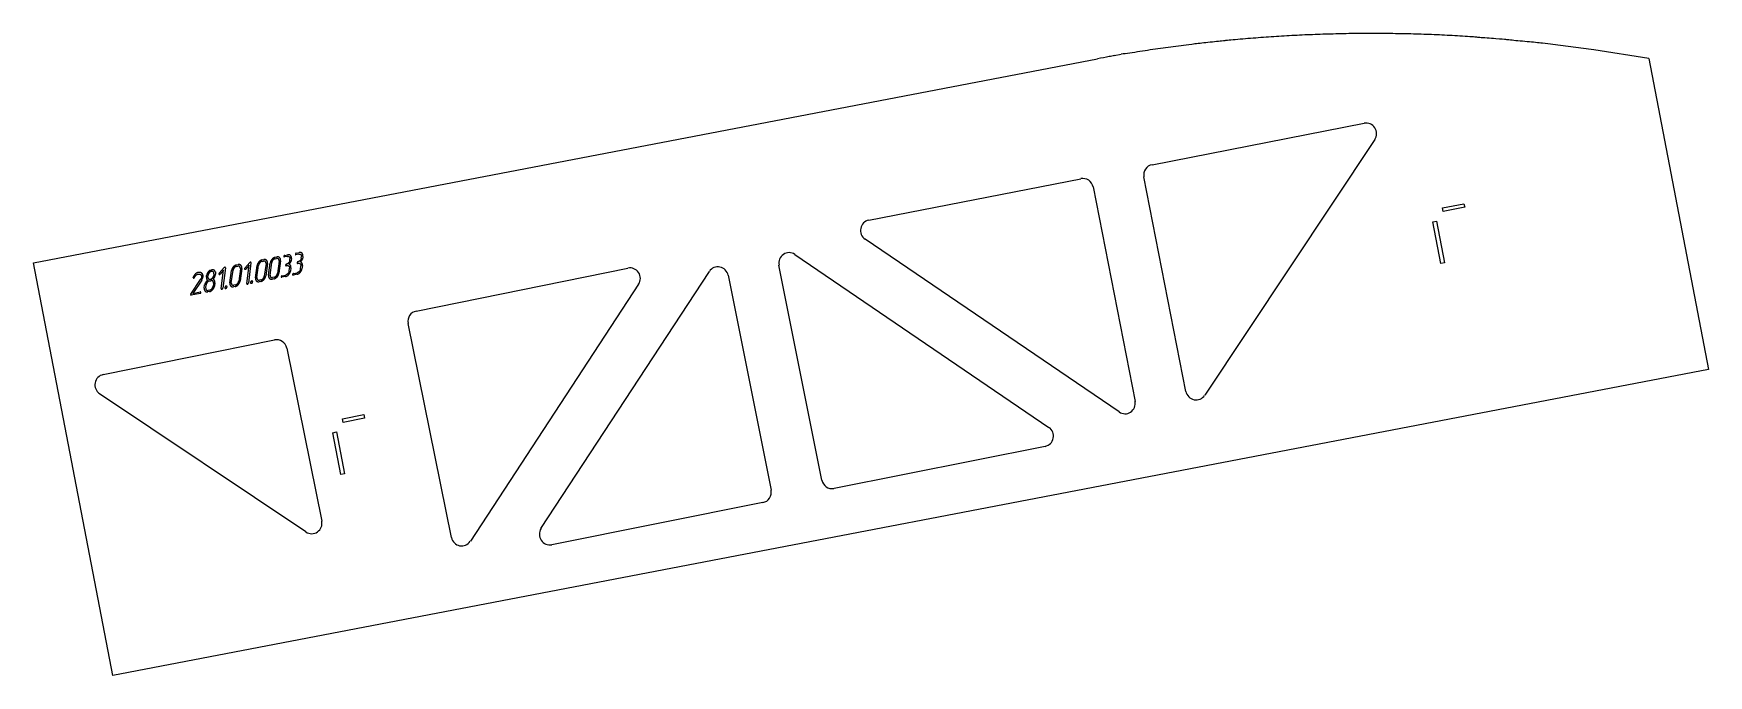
# Model space of a CAD drawing. Header units: millimetres. Extents: x 3 to 1597, y 52 to 663.
import ezdxf

# ---------------------------------------------------------------- set-up
doc = ezdxf.new("R2010")
doc.units = ezdxf.units.MM
doc.linetypes.add('K5LT_BASIC', pattern=[0])
doc.layers.add('Engraving', color=7, linetype='Continuous')

msp = doc.modelspace()

# ---------------------------------------------------------------- linework, layer by layer
at = {"color": 143, "linetype": 'K5LT_BASIC', "lineweight": 25, "true_color": 0x33acca}
for p, q in [((3.2, 444.5), (1015.5, 638.7)), ((1031.4, 641.8), (1037.8, 643)), ((1539.9, 639.1), (1487.5, 647.1)), ((1539.9, 639.1), (1596.7, 343)), ((1067.4, 537.9), (1269.1, 577.3)), ((1279.2, 561.9), (1117.4, 318.4)), ((1099.5, 322.1), (1059.6, 526.2)), ((797.9, 485.2), (999.7, 524.6)), ((1011.3, 516.7), (1051.2, 312.6)), ((1343.7, 496.9), (1364.1, 500.8)), ((1344.3, 493.5), (1343.7, 496.9)), ((1364.8, 497.4), (1344.3, 493.5)), ((1364.1, 500.8), (1364.8, 497.4)), ((1334.5, 483.6), (1337.9, 484.3)), ((1342.2, 443.9), (1334.5, 483.6)), ((1337.9, 484.3), (1345.6, 444.5)), ((1036, 302.5), (794.3, 467)), ((727.5, 452.5), (969.2, 287.9)), ((78.6, 51.7), (3.2, 444.5)), ((367.4, 398.6), (568.7, 439.5)), ((486, 191.6), (646.2, 436.3)), ((664.1, 432.6), (704.9, 228)), ((753.2, 237.6), (712.4, 442.3)), ((1345.6, 444.5), (1342.2, 443.9)), ((578.9, 424.1), (418.8, 179.4)), ((400.9, 183), (359.6, 386.8)), ((69.6, 338.1), (232.4, 371.1)), ((244.1, 363.3), (277.5, 198.6)), ((1596.7, 343), (78.6, 51.7)), ((262.4, 188.3), (66.1, 319.9)), ((297.2, 296.1), (317.6, 300)), ((297.8, 292.6), (297.2, 296.1)), ((318.2, 296.6), (297.8, 292.6)), ((317.6, 300), (318.2, 296.6)), ((288, 282.8), (291.4, 283.5)), ((295.7, 243), (288, 282.8)), ((291.4, 283.5), (299.1, 243.7)), ((965.7, 269.8), (764.8, 229.8)), ((299.1, 243.7), (295.7, 243)), ((697.1, 216.3), (496.2, 176.2))]:
    msp.add_line(p, q, dxfattribs=at)
msp.add_arc((369.4, 388.8), 10, 101.4821, 191.4641, dxfattribs=at)
for centre, major_axis, start_param, end_param in [((1271.1, 567.5), (-1.88, 9.82), 3.928765, 6.286735), ((1069.3, 528.1), (1.88, -9.82), 3.145142, 4.715938), ((1001.6, 514.8), (-1.88, 9.82), 4.715938, 6.286735), ((799.8, 475.3), (1.88, -9.82), 3.145142, 5.503111), ((722.1, 444.2), (1.88, -9.82), 2.361518, 4.719488), ((570.7, 429.7), (-1.88, 9.82), 3.935864, 6.293833), ((654.4, 430.7), (1.88, -9.82), 1.577895, 3.935864), ((234.4, 361.3), (-1.88, 9.82), 4.723037, 6.293833), ((71.5, 328.3), (1.88, -9.82), 3.152241, 5.51021), ((1109.2, 324), (-1.88, 9.82), 1.574346, 3.928765), ((1041.5, 310.8), (-1.88, 9.82), 2.361518, 4.715938), ((963.7, 279.6), (-1.88, 9.82), 3.148691, 5.503111), ((695.2, 226.1), (-1.88, 9.82), 3.148691, 4.719488), ((762.8, 239.6), (1.88, -9.82), 4.719488, 6.290284), ((267.8, 196.6), (-1.88, 9.82), 2.368617, 4.723037), ((494.3, 186), (1.88, -9.82), 3.935864, 6.290284), ((410.5, 185), (-1.88, 9.82), 1.581444, 3.935864)]:
    msp.add_ellipse(centre, major_axis=major_axis, ratio=0.985352, start_param=start_param, end_param=end_param, dxfattribs=at)
for points, knots in [([(1487.5, 647.1), (1484.3, 647.6), (1477.8, 648.6), (1468.1, 649.9), (1458.3, 651.2), (1448.6, 652.4), (1439.5, 653.5), (1425.4, 654.9), (1404.9, 656.7), (1405.8, 656.9), (1396.1, 657.7), (1375.5, 659.1), (1376.4, 659.3), (1370.1, 659.7), (1357, 660.6), (1340.7, 661.4), (1321, 662.2), (1301.3, 662.6), (1281.6, 662.8), (1261.9, 662.8), (1242.2, 662.4), (1222.5, 661.8), (1206.1, 661.1), (1193, 660.3), (1183.1, 659.7), (1173.3, 659.1), (1163.5, 658.3), (1153.6, 657.5), (1143.9, 656.6), (1137.1, 656), (1136.4, 655.8), (1117.5, 653.9), (1104.7, 652.4), (1094.9, 651.2), (1085.1, 649.9), (1075.4, 648.6), (1065.6, 647.1), (1055.8, 645.7), (1046.6, 644), (1040.5, 643.4), (1037.8, 643)], [0, 0, 0, 0, 0.976708, 1.955132, 2.931972, 3.91221, 4.890857, 5.871232, 6.848368, 7.825571, 8.80449, 9.785123, 10.765817, 11.74492, 12.72408, 14.680916, 16.637959, 18.600156, 20.559232, 22.515179, 24.476258, 26.435833, 28.393891, 29.375452, 30.357045, 31.337012, 32.315356, 33.295379, 34.275428, 35.2555, 36.235594, 37.214055, 38.195837, 39.174329, 40.156141, 41.134653, 42.116488, 43.096676, 44.078803, 44.916074, 44.916074, 44.916074, 44.916074]), ([(1031.4, 641.8), (1029.8, 641.5), (1024.6, 640.2), (1019.2, 639.4), (1015.5, 638.7)], [45.55699, 45.55699, 45.55699, 45.55699, 46.038497, 47.170951, 47.170951, 47.170951, 47.170951])]:
    msp.add_open_spline(points, degree=3, knots=knots, dxfattribs=at)
at = {"layer": 'Engraving', "color": 143, "linetype": 'K5LT_BASIC', "lineweight": 25, "true_color": 0x33acca}
for p, q in [((220.8, 447.3), (222.2, 447.6)), ((233, 448.3), (234.4, 448.6)), ((233.2, 449.8), (234.6, 450.1)), ((238.2, 446.4), (236.6, 434.5)), ((244.8, 450.6), (242, 450.1)), ((242.2, 451.6), (245, 452.1)), ((247, 446.7), (247.2, 448.2)), ((248.3, 446.2), (248.1, 445.9)), ((248.4, 447), (248.3, 446.5)), ((248.3, 446.5), (248.3, 446.2)), ((248.6, 448.5), (248.4, 447)), ((255.7, 452.8), (252.9, 452.2)), ((253.1, 453.7), (255.9, 454.3)), ((257.9, 448.9), (258.1, 450.4)), ((259.2, 448.4), (259, 448.1)), ((259.3, 449.2), (259.2, 448.7)), ((259.2, 448.7), (259.2, 448.4)), ((259.5, 450.6), (259.3, 449.2)), ((155.1, 430.6), (155.1, 430.9)), ((167.7, 431), (167.9, 432.5)), ((169.1, 431.3), (169.3, 432.8)), ((171, 437.2), (171.8, 437.5)), ((171.8, 437.5), (172.2, 437.7)), ((172.2, 437.7), (172.7, 437.8)), ((174.9, 433.9), (174.7, 432.4)), ((176.3, 434.2), (176.1, 432.7)), ((176.2, 435.8), (176.3, 435.1)), ((176.3, 435.1), (176.3, 434.6)), ((176.3, 434.6), (176.3, 434.2)), ((179.9, 434.7), (184.6, 439.9)), ((184.1, 437.6), (180.7, 433.8)), ((181.8, 420), (184.1, 437.6)), ((185.7, 439.7), (183.2, 420.3)), ((190, 425.3), (191.6, 437.2)), ((191.4, 425.6), (193, 437.5)), ((196.2, 441), (197.6, 441.3)), ((196.4, 442.5), (197.8, 442.8)), ((200, 438.9), (198.4, 427)), ((201.4, 439.1), (199.8, 427.2)), ((204.2, 439.5), (209, 444.8)), ((208.5, 442.4), (205.1, 438.6)), ((206.2, 424.9), (208.5, 442.4)), ((210.1, 444.5), (207.6, 425.1)), ((214.4, 430.1), (216, 442)), ((215.8, 430.4), (217.4, 442.3)), ((220.6, 445.8), (222, 446.1)), ((224.4, 443.7), (222.8, 431.8)), ((225.8, 444), (224.2, 432.1)), ((226.9, 432.6), (228.5, 444.5)), ((228.3, 432.9), (229.8, 444.8)), ((232.1, 430.7), (230.7, 430.5)), ((236.8, 446.2), (235.2, 434.3)), ((242.9, 431.4), (239.4, 430.7)), ((239.6, 432.2), (243.1, 432.9)), ((244.3, 441.8), (243.6, 441.7)), ((246.3, 436.4), (246.7, 439.4)), ((248.1, 439.7), (247.7, 436.7)), ((253.8, 433.6), (250.3, 432.9)), ((250.5, 434.4), (254, 435.1)), ((255.2, 444), (254.5, 443.9)), ((257.2, 438.6), (257.6, 441.6)), ((259, 441.9), (258.6, 438.9)), ((152.8, 414.7), (162.1, 428.6)), ((161.6, 415.3), (153.3, 413.7)), ((163.2, 428), (154.8, 415.4)), ((154.8, 415.4), (161.8, 416.8)), ((162.1, 428.6), (162.5, 429.2)), ((162.5, 429.2), (162.8, 429.8)), ((165.6, 420.5), (166, 423.4)), ((167, 420.7), (167.4, 423.7)), ((170.6, 417.1), (169.2, 416.8)), ((170.8, 418.6), (169.4, 418.3)), ((170.6, 427.2), (172, 427.5)), ((174.4, 425.1), (174, 422.1)), ((175.8, 425.4), (175.4, 422.4)), ((195, 421.9), (193.6, 421.7)), ((195.2, 423.4), (193.8, 423.2)), ((219.4, 426.8), (218, 426.5)), ((219.6, 428.3), (218.2, 428)), ((231.9, 429.2), (230.5, 429))]:
    msp.add_line(p, q, dxfattribs=at)
for points in [[(220.8, 447.3), (219, 447), (217.6, 445.4)], [(224.9, 446.9), (223.9, 447.9), (222.2, 447.6)], [(225.8, 444), (226, 445.8), (224.9, 446.9)], [(230.1, 447.9), (228.7, 446.3), (228.5, 444.5)], [(230.9, 447), (230, 446), (229.8, 444.8)], [(233.2, 449.8), (231.5, 449.4), (230.1, 447.9)], [(233, 448.3), (231.9, 448.1), (230.9, 447)], [(236.3, 448.1), (235.6, 448.8), (234.4, 448.6)], [(237.4, 449.4), (236.3, 450.4), (234.6, 450.1)], [(236.8, 446.2), (237, 447.4), (236.3, 448.1)], [(238.2, 446.4), (238.5, 448.3), (237.4, 449.4)], [(241.6, 451.2), (241.4, 450.9), (241.4, 450.7)], [(241.4, 450.7), (241.4, 450.4), (241.5, 450.2)], [(241.5, 450.2), (241.7, 450), (242, 450.1)], [(242.2, 451.6), (241.8, 451.5), (241.6, 451.2)], [(244.8, 450.6), (246, 450.9), (246.7, 450.2)], [(247.8, 451.4), (246.7, 452.5), (245, 452.1)], [(247, 446.7), (246.8, 445.5), (245.9, 444.4)], [(246.7, 450.2), (247.3, 449.4), (247.2, 448.2)], [(248.6, 448.5), (248.8, 450.4), (247.8, 451.4)], [(252.5, 453.3), (252.3, 453), (252.3, 452.8)], [(252.3, 452.8), (252.3, 452.6), (252.4, 452.3)], [(252.4, 452.3), (252.6, 452.2), (252.9, 452.2)], [(253.1, 453.7), (252.8, 453.7), (252.5, 453.3)], [(256.8, 446.6), (255.9, 445.6), (254.7, 445.4)], [(255.7, 452.8), (256.9, 453), (257.6, 452.3)], [(258.7, 453.6), (257.6, 454.6), (255.9, 454.3)], [(257.9, 448.9), (257.7, 447.6), (256.8, 446.6)], [(257.3, 445.4), (258.2, 446.3), (258.6, 447.1)], [(257.6, 452.3), (258.2, 451.6), (258.1, 450.4)], [(258.6, 447.1), (259, 447.6), (259, 448.1)], [(259.5, 450.6), (259.7, 452.5), (258.7, 453.6)], [(157.3, 434), (156, 432.8), (155.1, 430.9)], [(155.1, 430.6), (155, 430.3), (155.2, 430.1)], [(156.1, 430.2), (156.3, 430.4), (156.4, 430.6)], [(156.4, 430.6), (157.1, 432.1), (158, 432.9)], [(160, 435.3), (158.5, 435), (157.3, 434)], [(158, 432.9), (158.9, 433.6), (159.9, 433.8)], [(159.9, 433.8), (160.6, 433.9), (161.2, 433.8)], [(163.4, 434.5), (162, 435.7), (160, 435.3)], [(161.2, 433.8), (161.8, 433.6), (162.3, 433.2)], [(162.3, 433.2), (163.3, 432.4), (163.1, 430.9)], [(163.1, 430.9), (163, 430.4), (162.8, 429.8)], [(164.5, 431.2), (164.8, 433.3), (163.4, 434.5)], [(164.1, 429.7), (164.4, 430.5), (164.5, 431.2)], [(167.7, 431), (167.6, 430), (167.9, 429.1)], [(169.5, 435.9), (168.1, 434.3), (167.9, 432.5)], [(169.1, 431.3), (168.9, 430), (169.6, 429.3)], [(170.4, 435.1), (169.5, 434), (169.3, 432.8)], [(171, 437.2), (170.2, 436.7), (169.5, 435.9)], [(172.5, 436.3), (171.3, 436.1), (170.4, 435.1)], [(174.3, 435.8), (173.6, 436.5), (172.5, 436.3)], [(175.5, 437.1), (174.4, 438.1), (172.7, 437.8)], [(173.5, 430.1), (174.5, 431.1), (174.7, 432.4)], [(174.1, 428.9), (174.9, 429.7), (175.4, 430.7)], [(174.9, 433.9), (175, 435.1), (174.3, 435.8)], [(175.4, 430.7), (175.9, 431.6), (176.1, 432.7)], [(176.2, 435.8), (176, 436.6), (175.5, 437.1)], [(179.9, 434.7), (179.6, 434.2), (179.6, 434.1)], [(179.6, 434.1), (179.5, 433.8), (179.7, 433.6)], [(179.7, 433.6), (179.9, 433.4), (180.2, 433.5)], [(180.2, 433.5), (180.5, 433.5), (180.7, 433.8)], [(185.1, 440.2), (184.8, 440.2), (184.6, 439.9)], [(185.6, 440.1), (185.4, 440.3), (185.1, 440.2)], [(185.7, 439.7), (185.8, 440), (185.6, 440.1)], [(193.2, 440.6), (191.8, 439), (191.6, 437.2)], [(194.1, 439.7), (193.2, 438.7), (193, 437.5)], [(196.4, 442.5), (194.6, 442.1), (193.2, 440.6)], [(196.2, 441), (195, 440.8), (194.1, 439.7)], [(199.4, 440.8), (198.7, 441.5), (197.6, 441.3)], [(200.5, 442.1), (199.5, 443.1), (197.8, 442.8)], [(200, 438.9), (200.1, 440.1), (199.4, 440.8)], [(201.4, 439.1), (201.6, 441), (200.5, 442.1)], [(204.2, 439.5), (204, 439.1), (204, 438.9)], [(204, 438.9), (203.9, 438.6), (204.1, 438.4)], [(204.1, 438.4), (204.3, 438.3), (204.6, 438.3)], [(204.6, 438.3), (204.8, 438.4), (205.1, 438.6)], [(209.5, 445.1), (209.2, 445), (209, 444.8)], [(210, 445), (209.8, 445.1), (209.5, 445.1)], [(210.1, 444.5), (210.2, 444.8), (210, 445)], [(215.8, 430.4), (215.6, 429.2), (216.4, 428.5)], [(217.6, 445.4), (216.2, 443.8), (216, 442)], [(218.5, 444.6), (217.6, 443.5), (217.4, 442.3)], [(220.6, 445.8), (219.4, 445.6), (218.5, 444.6)], [(221.7, 429.5), (222.6, 430.5), (222.8, 431.8)], [(223.8, 445.6), (223.1, 446.3), (222, 446.1)], [(222.5, 428.7), (223.9, 430.2), (224.2, 432.1)], [(224.4, 443.7), (224.5, 444.9), (223.8, 445.6)], [(226.9, 432.6), (226.6, 430.7), (227.7, 429.7)], [(228.3, 432.9), (228.1, 431.7), (228.8, 431)], [(228.8, 431), (229.6, 430.2), (230.7, 430.5)], [(231.9, 429.2), (233.6, 429.6), (235, 431.1)], [(232.1, 430.7), (233.2, 431), (234.1, 432)], [(234.1, 432), (235.1, 433), (235.2, 434.3)], [(235, 431.1), (236.4, 432.7), (236.6, 434.5)], [(239.1, 431.8), (238.9, 431.5), (238.8, 431.3)], [(238.8, 431.3), (238.8, 431.1), (238.9, 430.8)], [(238.9, 430.8), (239.1, 430.7), (239.4, 430.7)], [(239.6, 432.2), (239.3, 432.2), (239.1, 431.8)], [(242.9, 431.4), (244.7, 431.8), (246.1, 433.3)], [(243.2, 442.8), (243, 442.5), (243, 442.3)], [(243, 442.3), (243, 442), (243.1, 441.8)], [(243.1, 441.8), (243.3, 441.6), (243.6, 441.7)], [(245.2, 434.2), (244.3, 433.2), (243.1, 432.9)], [(243.8, 443.2), (243.5, 443.1), (243.2, 442.8)], [(245.9, 444.4), (245, 443.4), (243.8, 443.2)], [(244.3, 441.8), (245.5, 442.1), (246.2, 441.4)], [(246.3, 436.4), (246.1, 435.2), (245.2, 434.2)], [(246.1, 433.3), (247.4, 434.9), (247.7, 436.7)], [(246.2, 441.4), (246.9, 440.7), (246.7, 439.4)], [(246.4, 443.2), (247.3, 444.1), (247.7, 445)], [(247.8, 441.9), (247.2, 442.9), (246.4, 443.2)], [(247.7, 445), (248.1, 445.5), (248.1, 445.9)], [(248.1, 439.7), (248.3, 440.9), (247.8, 441.9)], [(250, 434), (249.8, 433.7), (249.7, 433.5)], [(249.7, 433.5), (249.7, 433.2), (249.8, 433)], [(249.8, 433), (250, 432.8), (250.3, 432.9)], [(250.5, 434.4), (250.2, 434.3), (250, 434)], [(253.8, 433.6), (255.6, 433.9), (257, 435.5)], [(254.1, 445), (253.9, 444.6), (253.9, 444.5)], [(253.9, 444.5), (253.9, 444.2), (254, 444)], [(254, 444), (254.2, 443.8), (254.5, 443.9)], [(256.1, 436.3), (255.2, 435.3), (254, 435.1)], [(254.7, 445.4), (254.4, 445.3), (254.1, 445)], [(255.2, 444), (256.4, 444.2), (257.1, 443.5)], [(257.2, 438.6), (257, 437.4), (256.1, 436.3)], [(257, 435.5), (258.3, 437), (258.6, 438.9)], [(257.1, 443.5), (257.8, 442.8), (257.6, 441.6)], [(258.7, 444.1), (258.2, 445.1), (257.3, 445.4)], [(259, 441.9), (259.2, 443.1), (258.7, 444.1)], [(152.8, 414.7), (152.7, 414.5), (152.7, 414.3)], [(152.7, 414.3), (152.7, 414), (152.8, 413.8)], [(155.2, 430.1), (155.4, 430), (155.7, 430)], [(155.7, 430), (155.9, 430.1), (156.1, 430.2)], [(161.6, 415.3), (161.9, 415.4), (162.2, 415.7)], [(162.2, 416.7), (162.1, 416.9), (161.8, 416.8)], [(162.4, 416.2), (162.4, 416.5), (162.2, 416.7)], [(162.2, 415.7), (162.4, 415.9), (162.4, 416.2)], [(163.2, 428), (163.8, 429), (164.1, 429.7)], [(165.6, 420.5), (165.4, 418.6), (166.5, 417.5)], [(166.9, 425.7), (166.2, 424.6), (166, 423.4)], [(166.5, 417.5), (167.6, 416.5), (169.2, 416.8)], [(168.8, 427.8), (167.6, 426.9), (166.9, 425.7)], [(167, 420.7), (166.9, 419.5), (167.6, 418.8)], [(168.5, 426), (167.6, 424.9), (167.4, 423.7)], [(167.6, 418.8), (168.3, 418.1), (169.4, 418.3)], [(167.9, 429.1), (168.2, 428.3), (168.8, 427.8)], [(170.6, 427.2), (169.4, 427), (168.5, 426)], [(169.6, 429.3), (170.3, 428.6), (171.5, 428.9)], [(170.6, 417.1), (172.3, 417.4), (173.7, 419)], [(170.8, 418.6), (172, 418.8), (172.9, 419.8)], [(171.5, 428.9), (172.6, 429.1), (173.5, 430.1)], [(173.9, 427), (173.2, 427.7), (172, 427.5)], [(172.9, 419.8), (173.8, 420.9), (174, 422.1)], [(173.7, 419), (175.1, 420.5), (175.4, 422.4)], [(174.4, 425.1), (174.5, 426.3), (173.9, 427)], [(175.4, 427.6), (174.9, 428.6), (174.1, 428.9)], [(175.8, 425.4), (175.9, 426.6), (175.4, 427.6)], [(181.8, 420), (181.7, 419.7), (181.9, 419.5)], [(181.9, 419.5), (182.2, 419.4), (182.4, 419.4)], [(182.4, 419.4), (182.7, 419.5), (182.9, 419.7)], [(182.9, 419.7), (183.1, 420), (183.2, 420.3)], [(185.6, 421.8), (185.3, 421.3), (185.2, 421.1)], [(185.2, 421.1), (185.2, 420.6), (185.4, 420.3)], [(185.4, 420.3), (185.7, 420.1), (186.1, 420.2)], [(186.4, 422.4), (185.9, 422.3), (185.6, 421.8)], [(186.1, 420.2), (186.6, 420.3), (187, 420.7)], [(187.1, 422.2), (186.8, 422.5), (186.4, 422.4)], [(187, 420.7), (187.3, 421.1), (187.3, 421.5)], [(187.3, 421.5), (187.4, 421.9), (187.1, 422.2)], [(190, 425.3), (189.8, 423.4), (190.9, 422.4)], [(190.9, 422.4), (192, 421.3), (193.6, 421.7)], [(191.4, 425.6), (191.3, 424.4), (192, 423.7)], [(192, 423.7), (192.7, 422.9), (193.8, 423.2)], [(195, 421.9), (196.7, 422.3), (198.1, 423.8)], [(195.2, 423.4), (196.3, 423.7), (197.3, 424.7)], [(197.3, 424.7), (198.2, 425.7), (198.4, 427)], [(198.1, 423.8), (199.5, 425.4), (199.8, 427.2)], [(206.2, 424.9), (206.1, 424.5), (206.3, 424.3)], [(206.3, 424.3), (206.6, 424.2), (206.8, 424.3)], [(206.8, 424.3), (207.1, 424.3), (207.3, 424.5)], [(207.3, 424.5), (207.5, 424.8), (207.6, 425.1)], [(210, 426.7), (209.7, 426.2), (209.6, 425.9)], [(209.6, 425.9), (209.6, 425.5), (209.8, 425.2)], [(209.8, 425.2), (210, 424.9), (210.5, 425)], [(210.8, 427.2), (210.3, 427.1), (210, 426.7)], [(210.5, 425), (211, 425.1), (211.4, 425.5)], [(211.5, 427), (211.2, 427.3), (210.8, 427.2)], [(211.4, 425.5), (211.7, 425.9), (211.7, 426.3)], [(211.7, 426.3), (211.8, 426.7), (211.5, 427)], [(214.4, 430.1), (214.2, 428.3), (215.3, 427.2)], [(215.3, 427.2), (216.4, 426.2), (218, 426.5)], [(216.4, 428.5), (217.1, 427.8), (218.2, 428)], [(219.4, 426.8), (221.1, 427.1), (222.5, 428.7)], [(219.6, 428.3), (220.7, 428.5), (221.7, 429.5)], [(227.7, 429.7), (228.9, 428.6), (230.5, 429)], [(152.8, 413.8), (153, 413.6), (153.3, 413.7)]]:
    msp.add_open_spline(points, degree=2, dxfattribs=at)

doc.saveas('drawing.dxf')
